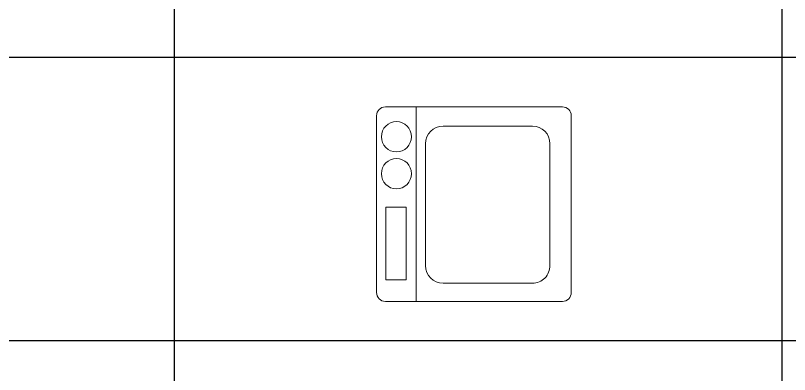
# Model space of a CAD drawing. Extents: x -518115 to 790560, y -210384 to 1628073.
# Drawn here: x 415161 to 417071, y 183223 to 184110 of the extents above; entities that cross this region are included whole.
import ezdxf

# ---------------------------------------------------------------- set-up
doc = ezdxf.new("R2010")
doc.units = 0
doc.header["$LTSCALE"] = 1000
doc.header["$MEASUREMENT"] = 0
doc.layers.add('C-Sheet-图框', color=101, linetype='Continuous')
doc.layers.add('LVTRY', color=1, linetype='Continuous', lineweight=13)
doc.layers.add('粉刷', color=251, linetype='Continuous', lineweight=9)

# ---------------------------------------------------------------- blocks, each defined once
blk = doc.blocks.new('RECTANG')
for p, q in [((1, 1), (0, 1)), ((0, 1), (0, 0)), ((1, 0), (1, 1)), ((0, 0), (1, 0))]:
    blk.add_line(p, q)
blk = doc.blocks.new('洗衣机')
at = {"layer": 'LVTRY'}
for p, q in [((3791567.4, 243472.1), (3791021, 243472.1)), ((3791116.5, 243472.1), (3791116.5, 242871.5)), ((3790993.7, 243444.5), (3790993.7, 242899.1)), ((3791594.6, 242899.1), (3791594.6, 243444.5)), ((3791199, 243412.7), (3791474.9, 243412.7)), ((3791145.1, 242982.5), (3791145.1, 243358)), ((3791528.8, 243358), (3791528.8, 242982.5)), ((3791474.9, 242927.8), (3791199, 242927.8)), ((3791021, 242871.5), (3791567.4, 242871.5))]:
    blk.add_line(p, q, dxfattribs=at)
at = {"layer": 'LVTRY', "extrusion": (0, 0, -1)}
for centre, major_axis, start_param, end_param in [((3791021, 243444.5), (0, 27.6), -1.570796, 0), ((3791567.4, 243444.5), (0, 27.6), 0, 1.570796), ((3791055.1, 243379.8), (0, 46.9), 3.141593, 9.424778), ((3791199, 243358), (0, 54.7), 4.712389, 6.283185), ((3791474.9, 243358), (0, 54.7), 0, 1.570796), ((3791055.1, 243265.7), (0, 46.9), 3.141593, 9.424778), ((3791199, 242982.5), (0, 54.7), 3.141593, 4.712389), ((3791474.9, 242982.5), (0, 54.7), 1.570796, 3.141593), ((3791021, 242899.1), (0, 27.6), 3.141593, 4.712389), ((3791567.4, 242899.1), (0, 27.6), 1.570796, 3.141593)]:
    blk.add_ellipse(centre, major_axis=major_axis, ratio=0.986385, start_param=start_param, end_param=end_param, dxfattribs=at)
at = {"layer": 'LVTRY', "xscale": 63.25620569481588, "yscale": 224.5369532744355, "zscale": 64.12934308941763, "rotation": 180}
blk.add_blockref('RECTANG', (3791085.2, 243162.4), dxfattribs=at)

msp = doc.modelspace()

# ---------------------------------------------------------------- linework, layer by layer
at = {"layer": 'C-Sheet-图框', "color": 0}
for p, q in [((415552.7, 186806.8), (415552.7, 180506.8)), ((417052.7, 186806.8), (417052.7, 180506.8)), ((409114.1, 184006.8), (422601, 184006.8)), ((409114.1, 183306.8), (422601, 183306.8))]:
    msp.add_line(p, q, dxfattribs=at)

# ---------------------------------------------------------------- block references
at = {"layer": '粉刷', "xscale": 0.8, "yscale": 0.8, "zscale": 0.8}
msp.add_blockref('洗衣机', (-2616742.8, -10893.6), dxfattribs=at)

doc.saveas('drawing.dxf')
